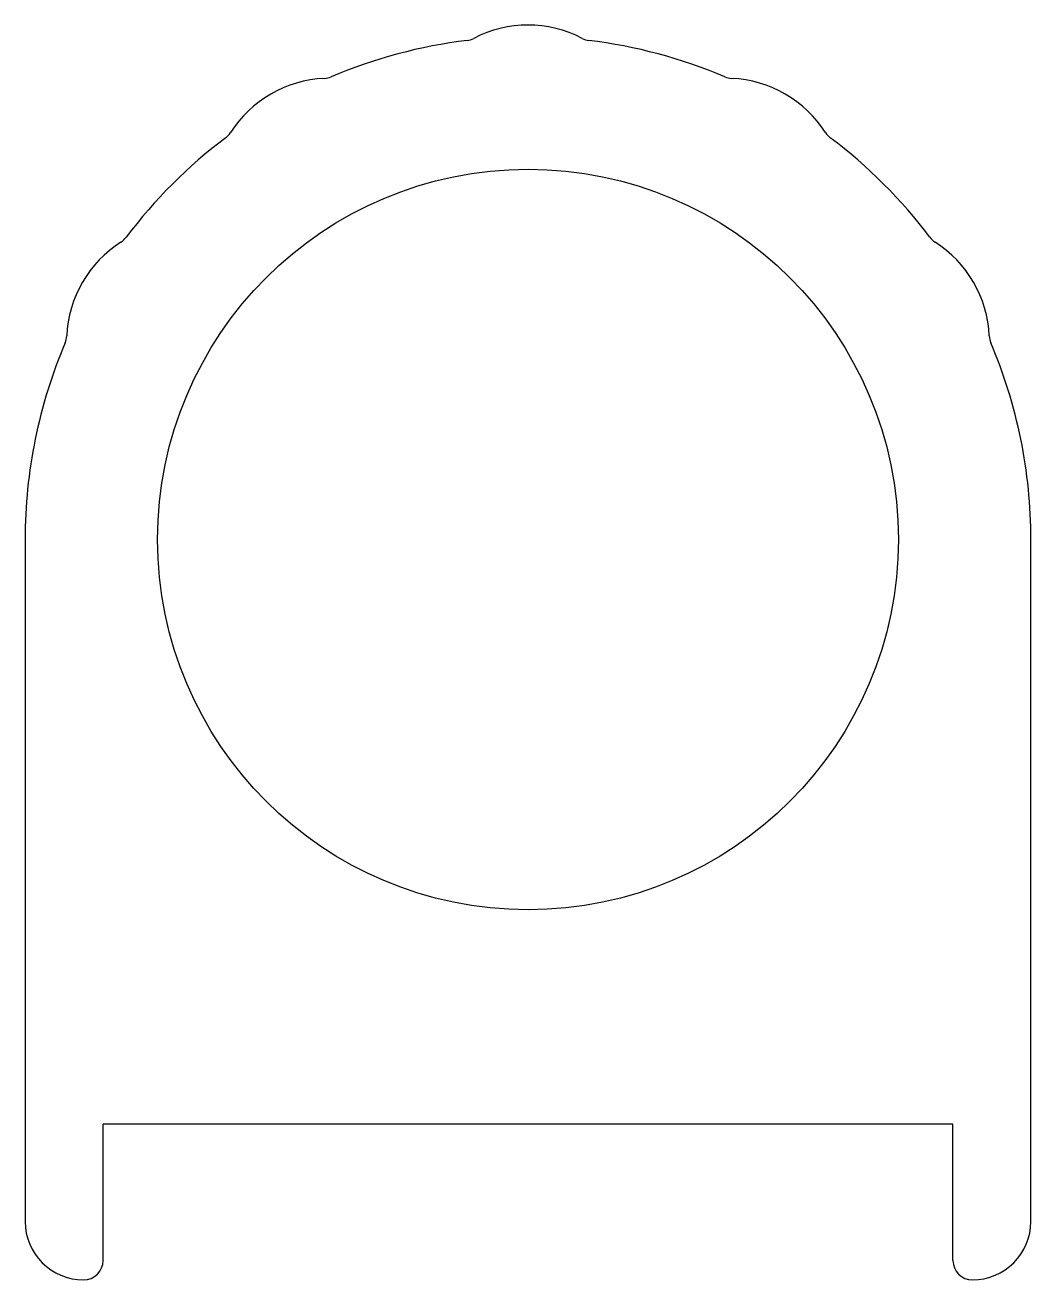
# Model space of a CAD drawing. Extents: x 3129.4 to 3155.2, y 1432.7 to 1464.9.
import ezdxf

# ---------------------------------------------------------------- set-up
doc = ezdxf.new("R2010")
doc.units = 0
doc.layers.get('0').update_dxf_attribs({"linetype": 'CONTINUOUS'})

msp = doc.modelspace()

# ---------------------------------------------------------------- linework, layer by layer
for p, q in [((3129.391, 1451.742), (3129.391, 1434.245)), ((3155.191, 1434.245), (3155.191, 1451.742)), ((3153.191, 1436.745), (3131.391, 1436.745)), ((3131.391, 1433.245), (3131.391, 1436.745)), ((3153.191, 1433.245), (3153.191, 1436.745))]:
    msp.add_line(p, q)
msp.add_circle((3142.291, 1451.745), 9.5)
for centre, radius, start, end in [((3142.291, 1461.945), 3, 62.3909, 117.6091), ((3142.291, 1451.745), 12.9, 96.9525, 113.0475), ((3140.669, 1465.046), 0.5, 276.9523, 297.6088), ((3143.913, 1465.046), 0.5, 242.3906, 263.0472), ((3142.291, 1451.745), 12.9, 66.9525, 83.0475), ((3137.191, 1460.578), 3, 92.3912, 147.6088), ((3137.045, 1464.075), 0.5, 272.3911, 293.0474), ((3147.537, 1464.075), 0.5, 246.9523, 267.6087), ((3147.391, 1460.578), 3, 32.3912, 87.6088), ((3142.291, 1451.745), 12.9, 126.9524, 143.0475), ((3134.235, 1462.453), 0.5, 306.9525, 327.6088), ((3150.346, 1462.453), 0.5, 212.3913, 233.0476), ((3142.291, 1451.745), 12.9, 36.9525, 53.0476), ((3133.457, 1456.845), 3, 122.3913, 177.6087), ((3131.582, 1459.8), 0.5, 302.3913, 323.0476), ((3152.999, 1459.8), 0.5, 216.9525, 237.6088), ((3151.124, 1456.845), 3, 2.3913, 57.6087), ((3142.291, 1451.745), 12.9, 156.9524, 180.0139), ((3129.96, 1456.991), 0.5, 336.9522, 357.6086), ((3154.621, 1456.991), 0.5, 182.3914, 203.0476), ((3142.291, 1451.745), 12.9, 359.9861, 23.0476), ((3130.891, 1434.245), 1.5, 180, 270), ((3153.691, 1434.245), 1.5, 270, 0), ((3130.891, 1433.245), 0.5, 270, 0), ((3153.691, 1433.245), 0.5, 180, 270)]:
    msp.add_arc(centre, radius, start, end)

doc.saveas('drawing.dxf')
